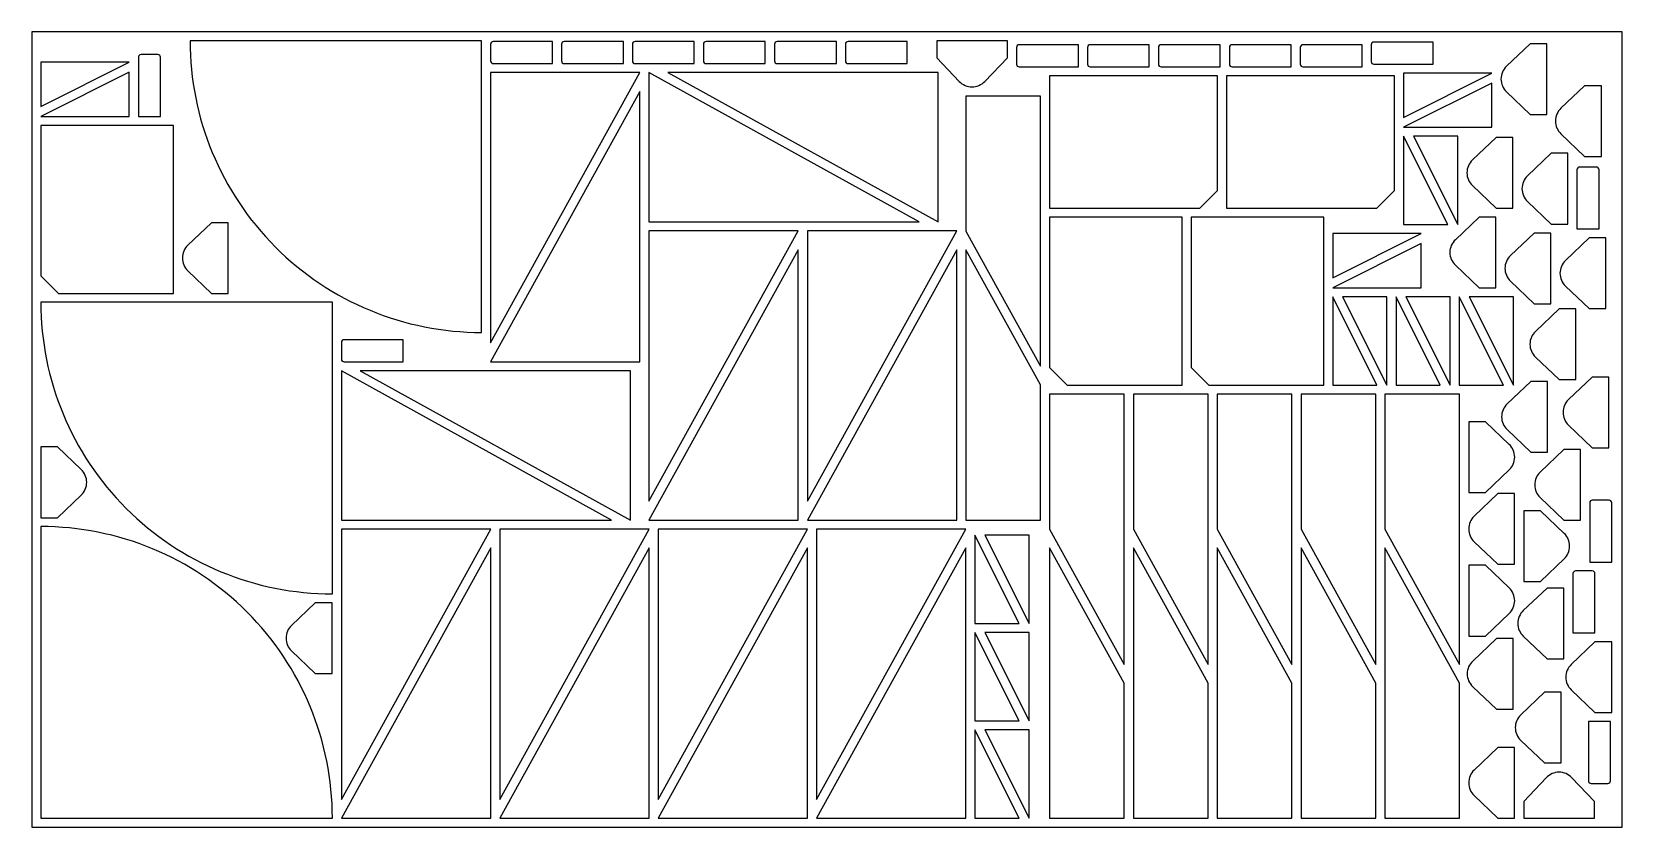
# Model space of a CAD drawing. Header units: metres. Extents: x 0 to 1800, y 0 to 900.
import ezdxf

# ---------------------------------------------------------------- set-up
doc = ezdxf.new("R2010")
doc.units = ezdxf.units.M

msp = doc.modelspace()

# ---------------------------------------------------------------- linework, layer by layer
for points in [[(0, 0), (1800, 0), (1800, 900), (0, 900)], [(10.2, 815.5), (110.2, 865.5), (10.2, 865.5)], [(110.2, 854.2), (10.2, 804.2), (110.2, 804.2)], [(519.3, 853.8), (519.3, 548), (688.3, 853.8)], [(698.5, 684.9), (1004.4, 684.9), (698.5, 853.9)], [(1025.7, 853.9), (719.9, 853.9), (1025.7, 684.9)], [(1322, 700.3), (1342, 720.3), (1342, 850.3), (1152, 850.3), (1152, 700.3)], [(1522.3, 700.3), (1542.3, 720.3), (1542.3, 850.3), (1352.3, 850.3), (1352.3, 700.3)], [(1552.6, 803.2), (1652.6, 853.2), (1552.6, 853.2)], [(688.3, 526.6), (688.3, 832.5), (519.3, 526.6)], [(1652.6, 842), (1552.6, 792), (1652.6, 792)], [(1057.1, 674.4), (1141.6, 521.5), (1141.6, 827.3), (1057.1, 827.3)], [(10.2, 624), (30.2, 604), (160.2, 604), (160.2, 794), (10.2, 794)], [(1602.6, 681.8), (1552.6, 781.8), (1552.6, 681.8)], [(1563.9, 781.8), (1613.9, 681.8), (1613.9, 781.8)], [(1152, 520.2), (1172, 500.2), (1302, 500.2), (1302, 690.2), (1152, 690.2)], [(1312.2, 520.2), (1332.2, 500.2), (1462.2, 500.2), (1462.2, 690.2), (1312.2, 690.2)], [(698.5, 674.7), (698.5, 368.9), (867.5, 674.7)], [(877.8, 674.7), (877.8, 368.9), (1046.8, 674.7)], [(1472.4, 621.6), (1572.4, 671.6), (1472.4, 671.6)], [(867.5, 347.5), (867.5, 653.4), (698.5, 347.5)], [(1046.8, 347.5), (1046.8, 653.4), (877.8, 347.5)], [(1141.6, 500.4), (1057.1, 653.4), (1057.1, 347.5), (1141.6, 347.5)], [(1572.4, 660.3), (1472.4, 610.3), (1572.4, 610.3)], [(1522.4, 500.2), (1472.4, 600.2), (1472.4, 500.2)], [(1483.6, 600.2), (1533.6, 500.2), (1533.6, 600.2)], [(1594, 500.2), (1544, 600.2), (1544, 500.2)], [(1555.3, 600.2), (1605.3, 500.2), (1605.3, 600.2)], [(1665.6, 500.2), (1615.6, 600.2), (1615.6, 500.2)], [(1626.9, 600.2), (1676.9, 500.2), (1676.9, 600.2)], [(350.4, 347.5), (656.2, 347.5), (350.4, 516.5)], [(677.6, 516.5), (371.7, 516.5), (677.6, 347.5)], [(1152, 337.1), (1236.5, 184.2), (1236.5, 490), (1152, 490)], [(1246.8, 337.1), (1331.3, 184.2), (1331.3, 490), (1246.8, 490)], [(1341.7, 337.1), (1426.2, 184.2), (1426.2, 490), (1341.7, 490)], [(1436.5, 337.1), (1521, 184.2), (1521, 490), (1436.5, 490)], [(1531.4, 337.1), (1615.9, 184.2), (1615.9, 490), (1531.4, 490)], [(350.4, 337.4), (350.4, 31.5), (519.4, 337.4)], [(529.7, 337.4), (529.7, 31.5), (698.7, 337.4)], [(709, 337.4), (709, 31.5), (878, 337.4)], [(888.3, 337.4), (888.3, 31.5), (1057.3, 337.4)], [(1117.5, 230.5), (1067.5, 330.5), (1067.5, 230.5)], [(1078.8, 330.5), (1128.8, 230.5), (1128.8, 330.5)], [(519.4, 10.2), (519.4, 316), (350.4, 10.2)], [(698.7, 10.2), (698.7, 316), (529.7, 10.2)], [(878, 10.2), (878, 316), (709, 10.2)], [(1057.3, 10.2), (1057.3, 316), (888.3, 10.2)], [(1236.5, 163.1), (1152, 316), (1152, 10.2), (1236.5, 10.2)], [(1331.3, 163.1), (1246.8, 316), (1246.8, 10.2), (1331.3, 10.2)], [(1426.2, 163.1), (1341.7, 316), (1341.7, 10.2), (1426.2, 10.2)], [(1521, 163.1), (1436.5, 316), (1436.5, 10.2), (1521, 10.2)], [(1615.9, 163.1), (1531.4, 316), (1531.4, 10.2), (1615.9, 10.2)], [(1117.5, 120.4), (1067.5, 220.4), (1067.5, 120.4)], [(1078.8, 220.4), (1128.8, 120.4), (1128.8, 220.4)], [(1117.5, 10.2), (1067.5, 110.2), (1067.5, 10.2)], [(1078.8, 110.2), (1128.8, 10.2), (1128.8, 110.2)]]:
    msp.add_lwpolyline(points, close=True)
for points in [[(509.1, 559.8), (509.1, 889.8), (179.1, 889.8, 0.414214)], [(589.3, 864), (589.3, 889), (522.3, 889, 0.414214), (519.3, 886), (519.3, 867, 0.414214), (522.3, 864)], [(669.5, 864), (669.5, 889), (602.5, 889, 0.414214), (599.5, 886), (599.5, 867, 0.414214), (602.5, 864)], [(749.8, 864), (749.8, 889), (682.8, 889, 0.414214), (679.8, 886), (679.8, 867, 0.414214), (682.8, 864)], [(830.1, 864), (830.1, 889), (763.1, 889, 0.414214), (760.1, 886), (760.1, 867, 0.414214), (763.1, 864)], [(910.6, 864), (910.6, 889), (843.6, 889, 0.414214), (840.6, 886), (840.6, 867, 0.414214), (843.6, 864)], [(990.8, 864), (990.8, 889), (923.8, 889, 0.414214), (920.8, 886), (920.8, 867, 0.414214), (923.8, 864)], [(1104.2, 889.7), (1024.2, 889.7), (1024.2, 870.7), (1049.7, 843.9, 0.428571), (1078.6, 843.9), (1104.2, 870.7)], [(1184.5, 860.4), (1184.5, 885.4), (1117.5, 885.4, 0.414214), (1114.5, 882.4), (1114.5, 863.4, 0.414214), (1117.5, 860.4)], [(1264.8, 860.4), (1264.8, 885.4), (1197.8, 885.4, 0.414214), (1194.8, 882.4), (1194.8, 863.4, 0.414214), (1197.8, 860.4)], [(1345.1, 860.4), (1345.1, 885.4), (1278.1, 885.4, 0.414214), (1275.1, 882.4), (1275.1, 863.4, 0.414214), (1278.1, 860.4)], [(1425.4, 860.4), (1425.4, 885.4), (1358.4, 885.4, 0.414214), (1355.4, 882.4), (1355.4, 863.4, 0.414214), (1358.4, 860.4)], [(1505.6, 860.4), (1505.6, 885.4), (1438.6, 885.4, 0.414214), (1435.6, 882.4), (1435.6, 863.4, 0.414214), (1438.6, 860.4)], [(1585.9, 863.4), (1585.9, 888.4), (1518.9, 888.4, 0.414214), (1515.9, 885.4), (1515.9, 866.4, 0.414214), (1518.9, 863.4)], [(1714.8, 806.5), (1714.8, 886.5), (1695.8, 886.5), (1669, 861, 0.428571), (1669, 832.1), (1695.8, 806.5)], [(120.6, 804.2), (145.6, 804.2), (145.6, 871.2, 0.414214), (142.6, 874.2), (123.6, 874.2, 0.414214), (120.6, 871.2)], [(1776.5, 759), (1776.5, 839), (1757.5, 839), (1730.7, 813.5, 0.428571), (1730.7, 784.5), (1757.5, 759)], [(1676.3, 700.5), (1676.3, 780.5), (1657.3, 780.5), (1630.5, 755, 0.428571), (1630.5, 726), (1657.3, 700.5)], [(1738.6, 682.5), (1738.6, 762.5), (1719.6, 762.5), (1692.8, 737, 0.428571), (1692.8, 708), (1719.6, 682.5)], [(1748.8, 676.9), (1773.8, 676.9), (1773.8, 743.9, 0.414214), (1770.8, 746.9), (1751.8, 746.9, 0.414214), (1748.8, 743.9)], [(222.4, 604), (222.4, 684), (203.4, 684), (176.6, 658.5, 0.428571), (176.6, 629.6), (203.4, 604)], [(1657, 610.3), (1657, 690.3), (1638, 690.3), (1611.2, 664.8, 0.428571), (1611.2, 635.9), (1638, 610.3)], [(1719.3, 592.3), (1719.3, 672.3), (1700.3, 672.3), (1673.5, 646.8, 0.428571), (1673.5, 617.9), (1700.3, 592.3)], [(1781.6, 586.8), (1781.6, 666.8), (1762.6, 666.8), (1735.8, 641.2, 0.428571), (1735.8, 612.3), (1762.6, 586.8)], [(340.2, 264), (340.2, 594), (10.2, 594, 0.414214)], [(1747.6, 506.5), (1747.6, 586.5), (1728.6, 586.5), (1701.8, 561, 0.428571), (1701.8, 532), (1728.6, 506.5)], [(420.4, 526.6), (420.4, 551.6), (353.4, 551.6, 0.414214), (350.4, 548.6), (350.4, 529.6, 0.414214), (353.4, 526.6)], [(1715.5, 424.4), (1715.5, 504.4), (1696.5, 504.4), (1669.7, 478.9, 0.428571), (1669.7, 449.9), (1696.5, 424.4)], [(1785, 429.4), (1785, 509.4), (1766, 509.4), (1739.2, 483.9, 0.428571), (1739.2, 455), (1766, 429.4)], [(1626.3, 458.7), (1626.3, 378.7), (1645.3, 378.7), (1672.1, 404.2, 0.428571), (1672.1, 433.2), (1645.3, 458.7)], [(10.2, 430.2), (10.2, 350.2), (29.2, 350.2), (56, 375.8, 0.428571), (56, 404.7), (29.2, 430.2)], [(1753, 347.4), (1753, 427.4), (1734, 427.4), (1707.2, 401.8, 0.428571), (1707.2, 372.9), (1734, 347.4)], [(1678.3, 297.5), (1678.3, 377.5), (1659.3, 377.5), (1632.5, 352, 0.428571), (1632.5, 323), (1659.3, 297.5)], [(1763.2, 300), (1788.2, 300), (1788.2, 367, 0.414214), (1785.2, 370), (1766.2, 370, 0.414214), (1763.2, 367)], [(1688.5, 358.1), (1688.5, 278.1), (1707.5, 278.1), (1734.3, 303.6, 0.428571), (1734.3, 332.5), (1707.5, 358.1)], [(10.2, 340.2), (10.2, 10.2), (340.2, 10.2, 0.414214)], [(1626.3, 296.3), (1626.3, 216.3), (1645.3, 216.3), (1672.1, 241.8, 0.428571), (1672.1, 270.8), (1645.3, 296.3)], [(1744.2, 219.9), (1769.2, 219.9), (1769.2, 286.9, 0.414214), (1766.2, 289.9), (1747.2, 289.9, 0.414214), (1744.2, 286.9)], [(1733.9, 190.6), (1733.9, 270.6), (1714.9, 270.6), (1688.1, 245.1, 0.428571), (1688.1, 216.1), (1714.9, 190.6)], [(339.8, 173.8), (339.8, 253.8), (320.8, 253.8), (294, 228.3, 0.428571), (294, 199.4), (320.8, 173.8)], [(1676.6, 133.5), (1676.6, 213.5), (1657.6, 213.5), (1630.8, 188, 0.428571), (1630.8, 159), (1657.6, 133.5)], [(1788.2, 129.7), (1788.2, 209.7), (1769.2, 209.7), (1742.4, 184.2, 0.428571), (1742.4, 155.3), (1769.2, 129.7)], [(1731, 72.7), (1731, 152.7), (1712, 152.7), (1685.2, 127.2, 0.428571), (1685.2, 98.2), (1712, 72.7)], [(1786.8, 119.6), (1761.8, 119.6), (1761.8, 52.6, 0.414214), (1764.8, 49.6), (1783.8, 49.6, 0.414214), (1786.8, 52.6)], [(1678.3, 10.2), (1678.3, 90.2), (1659.3, 90.2), (1632.5, 64.7, 0.428571), (1632.5, 35.7), (1659.3, 10.2)], [(1688.5, 10.2), (1768.5, 10.2), (1768.5, 29.2), (1743, 56, 0.428571), (1714.1, 56), (1688.5, 29.2)]]:
    msp.add_lwpolyline(points, format="xyb", close=True)

doc.saveas('drawing.dxf')
